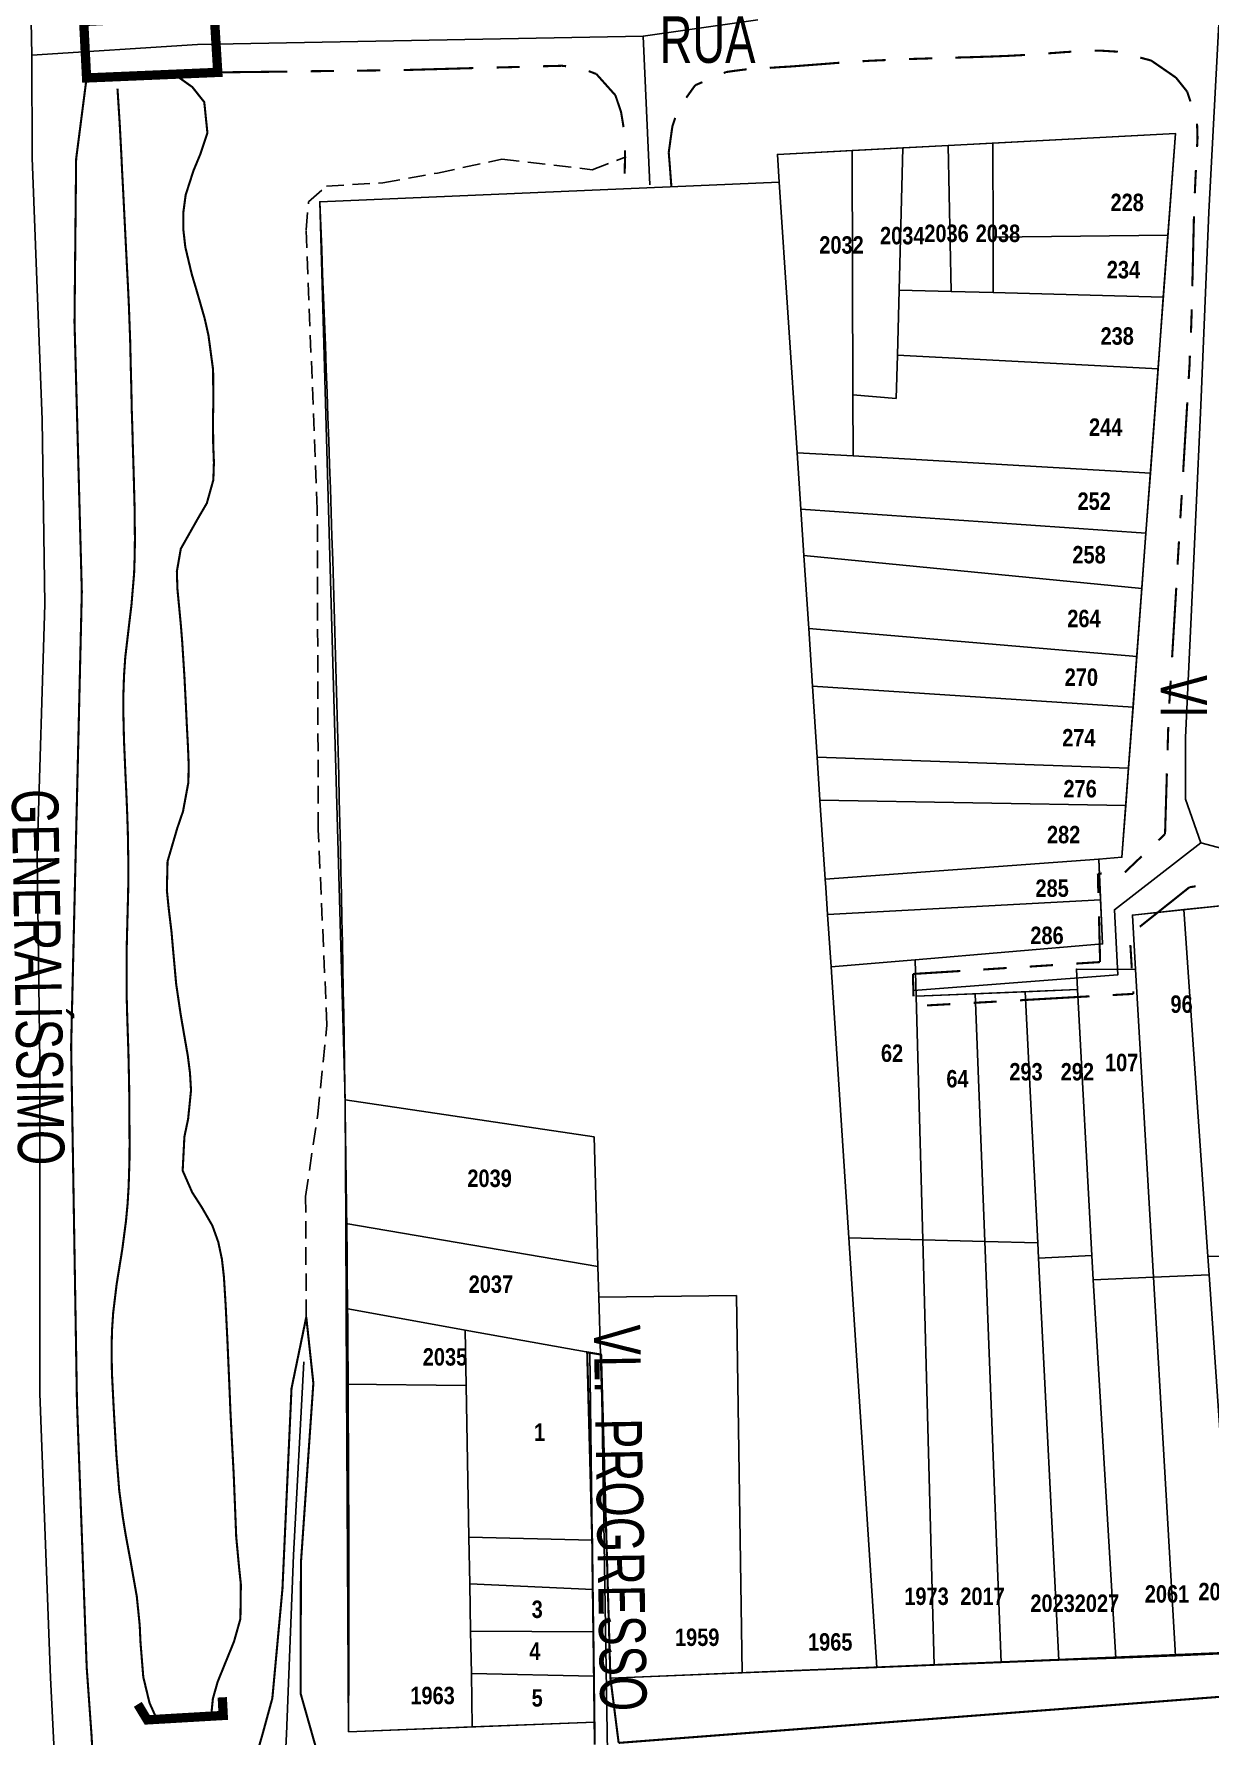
# Model space of a CAD drawing. Extents: x 201676 to 203188, y 4837754 to 4839005.
# Drawn here: x 201963.6 to 202064.8, y 4838251.5 to 4838398 of the extents above; entities that cross this region are included whole.
import ezdxf
from ezdxf.enums import TextEntityAlignment as Align

# ---------------------------------------------------------------- set-up
doc = ezdxf.new("R2010")
doc.units = 0
doc.header["$LTSCALE"] = 1.5
doc.header["$MEASUREMENT"] = 0
for name, pattern in [('PHANTOMX2', [5, 2.5, -0.5, 0.5, -0.5, 0.5, -0.5]), ('TRACO_15', [3, 2, -1]), ('TRACO_25', [8, 3, -1, 1, -1, 1, -1])]:
    doc.linetypes.add(name, pattern=pattern)
for name, color, linetype in [('CD-MALHA-LOTES', 40, 'CONTINUOUS'), ('HD-CURSO-PERENE', 170, 'CONTINUOUS'), ('RU-QUADRAS', 210, 'CONTINUOUS'), ('SV-CAMINHO-TRILHA', 1, 'TRACO_15'), ('SV-EIXO-RUA-N-PAV', 6, 'CONTINUOUS'), ('SV-PONTE-BUEIRO', 7, 'CONTINUOUS'), ('SV-RUA-NAO-PAV-S-GUIA-C-GUIA', 7, 'PHANTOMX2'), ('SV-RUA-PAVIM-S-GUIA-C-GUIA', 7, 'CONTINUOUS'), ('SV-TXT-RUA-N-PAV-S-GUIA-C-GUIA', 7, 'CONTINUOUS'), ('Th_NmrPort', 7, 'CONTINUOUS')]:
    doc.layers.add(name, color=color, linetype=linetype)
doc.styles.add('3588-12-2D_TXT$0$ARIAL', font='ARIAL.TTF')
doc.styles.add('ARIAL', font='ARIAL.TTF')
doc.styles.get("Standard").update_dxf_attribs({"font": 'swisscbo.ttf'})

msp = doc.modelspace()

# ---------------------------------------------------------------- linework, layer by layer
at = {"layer": 'CD-MALHA-LOTES', "linetype": 'Continuous'}
for p, q in [((202046.09, 4838388.62), (202061.8, 4838389.45)), ((202061.8, 4838389.45), (202061.16, 4838380.69)), ((202033.98, 4838387.98), (202027.55, 4838387.64)), ((202027.55, 4838387.64), (202027.7, 4838385.24)), ((202038.33, 4838388.21), (202033.98, 4838387.98)), ((202034.04, 4838366.96), (202033.98, 4838387.98)), ((202038.02, 4838375.97), (202038.33, 4838388.21)), ((202038.33, 4838388.21), (202042.23, 4838388.42)), ((202042.23, 4838388.42), (202046.09, 4838388.62)), ((202042.23, 4838388.42), (202042.5, 4838375.85)), ((202046.11, 4838380.53), (202046.09, 4838388.62)), ((202027.7, 4838385.24), (201988.15, 4838383.56)), ((202027.7, 4838385.24), (202029.24, 4838361.97)), ((201988.15, 4838383.56), (201990.33, 4838306.27)), ((202061.16, 4838380.69), (202046.11, 4838380.53)), ((202046.11, 4838375.75), (202046.11, 4838380.53)), ((202061.16, 4838380.69), (202060.76, 4838375.35)), ((202037.88, 4838370.35), (202038.02, 4838375.97)), ((202042.5, 4838375.85), (202038.02, 4838375.97)), ((202046.11, 4838375.75), (202042.5, 4838375.85)), ((202060.76, 4838375.35), (202046.11, 4838375.75)), ((202060.31, 4838369.18), (202060.76, 4838375.35)), ((202037.78, 4838366.64), (202037.88, 4838370.35)), ((202037.88, 4838370.35), (202060.31, 4838369.18)), ((202060.31, 4838369.18), (202059.65, 4838360.22)), ((202034.06, 4838361.69), (202034.04, 4838366.96)), ((202034.04, 4838366.96), (202037.78, 4838366.64)), ((202029.24, 4838361.97), (202034.06, 4838361.69)), ((202029.56, 4838357.12), (202029.24, 4838361.97)), ((202059.65, 4838360.22), (202034.06, 4838361.69)), ((202059.65, 4838360.22), (202059.26, 4838355.03)), ((202059.26, 4838355.03), (202029.56, 4838357.12)), ((202029.56, 4838357.12), (202029.83, 4838353.11)), ((202058.91, 4838350.29), (202059.26, 4838355.03)), ((202029.83, 4838353.11), (202058.91, 4838350.29)), ((202030.24, 4838346.85), (202029.83, 4838353.11)), ((202058.91, 4838350.29), (202058.48, 4838344.44)), ((202058.48, 4838344.44), (202030.24, 4838346.85)), ((202030.57, 4838341.87), (202030.24, 4838346.85)), ((202058.48, 4838344.44), (202058.16, 4838340.07)), ((202058.16, 4838340.07), (202030.57, 4838341.87)), ((202030.97, 4838335.76), (202030.57, 4838341.87)), ((202058.16, 4838340.07), (202057.77, 4838334.83)), ((202057.77, 4838334.83), (202030.97, 4838335.76)), ((202031.21, 4838332.06), (202030.97, 4838335.76)), ((202057.77, 4838334.83), (202057.53, 4838331.61)), ((202057.53, 4838331.61), (202031.21, 4838332.06)), ((202031.66, 4838325.26), (202031.21, 4838332.06)), ((202057.53, 4838331.61), (202057.2, 4838327.15)), ((202055.21, 4838327), (202031.66, 4838325.26)), ((202057.2, 4838327.15), (202055.21, 4838327)), ((202055.21, 4838327), (202055.36, 4838323.5)), ((202031.71, 4838324.56), (202031.66, 4838325.26)), ((202031.86, 4838322.22), (202031.71, 4838324.56)), ((202055.36, 4838323.5), (202031.86, 4838322.22)), ((202055.36, 4838323.5), (202055.53, 4838319.69)), ((202062.52, 4838322.64), (202067.39, 4838323.15)), ((202032.16, 4838317.71), (202031.86, 4838322.22)), ((202058.11, 4838322.18), (202062.52, 4838322.64)), ((202058.38, 4838317.48), (202058.11, 4838322.18)), ((202064.59, 4838292.78), (202062.52, 4838322.64)), ((202055.53, 4838319.69), (202039.41, 4838318.32)), ((202039.41, 4838318.32), (202032.16, 4838317.71)), ((202033.69, 4838294.4), (202032.16, 4838317.71)), ((202039.41, 4838318.32), (202039.49, 4838315.19)), ((202058.38, 4838317.48), (202053.29, 4838317.52)), ((202053.29, 4838317.52), (202053.38, 4838315.77)), ((202059.91, 4838291.01), (202058.38, 4838317.48)), ((202048.88, 4838315.58), (202053.38, 4838315.77)), ((202053.38, 4838315.77), (202054.62, 4838292.89)), ((202039.49, 4838315.19), (202044.57, 4838315.4)), ((202039.49, 4838315.19), (202040.06, 4838294.23)), ((202044.57, 4838315.4), (202048.88, 4838315.58)), ((202044.57, 4838315.4), (202045.4, 4838294.09)), ((202048.88, 4838315.58), (202049.96, 4838293.97)), ((201990.33, 4838306.27), (202011.76, 4838303.1)), ((201990.33, 4838306.01), (201990.33, 4838306.27)), ((201990.39, 4838295.63), (201990.33, 4838306.01)), ((202011.76, 4838303.1), (202012.1, 4838291.92)), ((202012.1, 4838291.92), (201990.39, 4838295.63)), ((201990.39, 4838295.63), (201990.43, 4838288.3)), ((202033.69, 4838294.4), (202040.06, 4838294.23)), ((202036.11, 4838257.42), (202033.69, 4838294.4)), ((202040.06, 4838294.23), (202041.04, 4838257.61)), ((202045.4, 4838294.09), (202040.06, 4838294.23)), ((202045.4, 4838294.09), (202046.8, 4838257.84)), ((202049.96, 4838293.97), (202045.4, 4838294.09)), ((202049.96, 4838293.97), (202050.03, 4838292.64)), ((202050.03, 4838292.64), (202054.62, 4838292.89)), ((202050.03, 4838292.64), (202051.77, 4838258.04)), ((202054.62, 4838292.89), (202054.74, 4838290.78)), ((202064.59, 4838292.78), (202069.35, 4838292.91)), ((202064.7, 4838291.22), (202064.59, 4838292.78)), ((202012.1, 4838291.92), (202012.18, 4838289.3)), ((202054.74, 4838290.78), (202059.91, 4838291.01)), ((202059.91, 4838291.01), (202064.7, 4838291.22)), ((202059.91, 4838291.01), (202061.8, 4838258.43)), ((202064.7, 4838291.22), (202066.96, 4838258.64)), ((202012.18, 4838289.3), (202024.01, 4838289.43)), ((202024.01, 4838289.43), (202024.5, 4838256.96)), ((202056.67, 4838258.23), (202054.74, 4838290.78)), ((201990.43, 4838288.3), (202000.66, 4838286.45)), ((201990.46, 4838281.81), (201990.43, 4838288.3)), ((202012.32, 4838284.35), (202012.18, 4838289.3)), ((202000.66, 4838286.45), (202000.75, 4838281.69)), ((202000.66, 4838286.45), (202011.39, 4838284.52)), ((202011.39, 4838284.52), (202011.6, 4838268.37)), ((202011.39, 4838284.52), (202012.32, 4838284.35)), ((202013.17, 4838256.51), (202012.32, 4838284.35)), ((202000.75, 4838281.69), (201990.46, 4838281.81)), ((201990.63, 4838251.89), (201990.46, 4838281.81)), ((202000.98, 4838268.62), (202000.75, 4838281.69)), ((202011.6, 4838268.37), (202000.98, 4838268.62)), ((202001.06, 4838264.61), (202000.98, 4838268.62)), ((202011.6, 4838268.37), (202011.65, 4838264.14)), ((202011.65, 4838264.14), (202001.06, 4838264.61)), ((202001.13, 4838260.54), (202001.06, 4838264.61)), ((202011.65, 4838264.14), (202011.7, 4838260.49)), ((202011.7, 4838260.49), (202001.13, 4838260.54)), ((202001.2, 4838256.9), (202001.13, 4838260.54)), ((202011.7, 4838260.49), (202011.75, 4838256.68)), ((202066.96, 4838258.64), (202061.8, 4838258.43)), ((202024.5, 4838256.96), (202036.11, 4838257.42)), ((202041.04, 4838257.61), (202036.11, 4838257.42)), ((202046.8, 4838257.84), (202041.04, 4838257.61)), ((202051.77, 4838258.04), (202046.8, 4838257.84)), ((202056.67, 4838258.23), (202051.77, 4838258.04)), ((202061.8, 4838258.43), (202056.67, 4838258.23)), ((202011.75, 4838256.68), (202001.2, 4838256.9)), ((202001.28, 4838252.3), (202001.2, 4838256.9)), ((202011.75, 4838256.68), (202011.8, 4838252.7)), ((202024.5, 4838256.96), (202013.17, 4838256.51)), ((202001.28, 4838252.3), (201990.63, 4838251.89)), ((202011.8, 4838252.7), (202001.28, 4838252.3))]:
    msp.add_line(p, q, dxfattribs=at)
at = {"layer": 'HD-CURSO-PERENE', "const_width": 0.18}
for points in [[(201974.13, 4838252.96), (201973.5, 4838254.36), (201972.96, 4838256.6), (201972.72, 4838259.58), (201972.65, 4838261.09), (201972.4, 4838263.54), (201971.88, 4838266.49), (201971.44, 4838268.86), (201971.2, 4838270.34), (201970.89, 4838272.65), (201970.65, 4838275.64), (201970.56, 4838277.14), (201970.41, 4838279.8), (201970.26, 4838282.79), (201970.23, 4838284.96), (201970.27, 4838286.46), (201970.37, 4838287.96), (201970.67, 4838290.43), (201970.91, 4838291.91), (201971.15, 4838293.39), (201971.47, 4838295.84), (201971.61, 4838297.33), (201971.7, 4838298.83), (201971.77, 4838301.04), (201971.78, 4838302.54), (201971.77, 4838304.04), (201971.76, 4838306.11), (201971.74, 4838307.61), (201971.68, 4838310.37), (201971.63, 4838311.87), (201971.58, 4838313.37), (201971.52, 4838315.58), (201971.52, 4838318.58), (201971.55, 4838320.08), (201971.62, 4838322.75), (201971.66, 4838324.25), (201971.68, 4838326.28), (201971.63, 4838329.28), (201971.58, 4838330.78), (201971.52, 4838332.28), (201971.43, 4838334.19), (201971.3, 4838337.19), (201971.24, 4838339.75), (201971.25, 4838341.25), (201971.3, 4838342.75), (201971.41, 4838344.37), (201971.76, 4838347.35), (201971.94, 4838348.84), (201972.17, 4838351.58), (201972.22, 4838353.08), (201972.24, 4838354.58), (201972.21, 4838357.31), (201972.13, 4838360.31), (201972.06, 4838362.57), (201972.02, 4838364.07), (201971.97, 4838365.57), (201971.93, 4838367.58), (201971.89, 4838369.08), (201971.83, 4838371.64), (201971.72, 4838374.64), (201971.65, 4838376.14), (201971.5, 4838379.05), (201971.35, 4838382.04), (201971.22, 4838384.65), (201971.14, 4838386.15), (201971.07, 4838387.64), (201970.93, 4838390.31), (201970.74, 4838393.3)], [(201978.8, 4838253.23), (201978.95, 4838254.73), (201979.36, 4838256.18), (201980.2, 4838258.25), (201980.77, 4838259.65), (201981.32, 4838261.6), (201981.36, 4838264.57), (201981.2, 4838266.08), (201980.96, 4838268.67), (201980.84, 4838271.66), (201980.74, 4838274.11), (201980.58, 4838277.1), (201980.46, 4838279.51), (201980.4, 4838281.01), (201980.27, 4838284), (201980.2, 4838285.61), (201980.05, 4838288.61), (201979.9, 4838291.05), (201979.73, 4838292.55), (201979.42, 4838294.02), (201978.91, 4838295.44), (201978, 4838297.02), (201977.17, 4838298.31), (201976.35, 4838300.18), (201976.5, 4838303.1), (201976.82, 4838304.63), (201977.07, 4838307.09), (201976.98, 4838308.59), (201976.79, 4838310.08), (201976.41, 4838312.26), (201976.16, 4838313.74), (201975.79, 4838316.25), (201975.52, 4838319.23), (201975.39, 4838320.73), (201975.14, 4838322.81), (201974.99, 4838324.32), (201975.05, 4838326.8), (201975.89, 4838329.67), (201976.38, 4838331.1), (201976.84, 4838333.58), (201976.87, 4838335.08), (201976.81, 4838336.59), (201976.7, 4838338.68), (201976.63, 4838340.18), (201976.5, 4838342.73), (201976.31, 4838345.7), (201976.19, 4838347.19), (201975.9, 4838350.22), (201975.85, 4838351.75), (201976.19, 4838353.7), (201977.67, 4838356.32), (201978.43, 4838357.62), (201978.99, 4838359.62), (201979.04, 4838361.13), (201978.98, 4838362.67), (201978.96, 4838364.8), (201978.99, 4838366.3), (201978.97, 4838369.1), (201978.57, 4838372.07), (201978.24, 4838373.54), (201977.56, 4838375.9), (201977.13, 4838377.34), (201976.58, 4838379.66), (201976.41, 4838381.15), (201976.41, 4838382.66), (201976.61, 4838384.16), (201977.28, 4838386.24), (201977.87, 4838387.66), (201978.48, 4838389.49), (201978.21, 4838392.14), (201977.18, 4838393.44), (201975.63, 4838394.54)]]:
    msp.add_lwpolyline(points, dxfattribs=at)
at = {"layer": 'RU-QUADRAS', "color": 6, "linetype": 'Continuous'}
msp.add_lwpolyline([(202111.46, 4838260.6), (202013.17, 4838256.51), (202012.32, 4838284.35), (202011.39, 4838284.52), (202011.8, 4838252.7), (201990.63, 4838251.89, 0.011341), (201988.15, 4838383.56), (202027.7, 4838385.24), (202027.55, 4838387.64), (202061.8, 4838389.45), (202057.2, 4838327.15), (202055.21, 4838327), (202055.53, 4838319.69), (202039.41, 4838318.32), (202039.49, 4838315.19), (202053.38, 4838315.77), (202053.29, 4838317.52), (202058.38, 4838317.48), (202058.11, 4838322.18), (202081.77, 4838324.65)], format="xyb", dxfattribs=at)
at = {"layer": 'SV-CAMINHO-TRILHA', "linetype": 'TRACO_15', "ltscale": 0.5}
msp.add_lwpolyline([(201986.99, 4838287.58), (201986.93, 4838297.96), (201987.98, 4838305.04), (201988.77, 4838312.71), (201988.02, 4838329.54), (201987.94, 4838357.11), (201986.97, 4838381.15), (201987.19, 4838383.57), (201988.73, 4838384.9), (201993.57, 4838385.2), (201998.28, 4838386.04), (202003.83, 4838387.23), (202011.59, 4838386.32), (202014.54, 4838387.43)], dxfattribs=at)
at = {"layer": 'SV-EIXO-RUA-N-PAV'}
for points in [[(201965.74, 4838241.1), (201964.97, 4838256.54), (201964.05, 4838281.01), (201964.05, 4838309.52), (201963.83, 4838327.36), (201964.49, 4838348.94), (201964.27, 4838364.79), (201963.39, 4838387.36), (201963.36, 4838396.18), (201963.17, 4838406.52), (201963.17, 4838430.63), (201962.29, 4838464.98), (201962.51, 4838484.25), (201962.29, 4838502.96), (201961.7, 4838518.24), (201965.39, 4838524.08)], [(202318.41, 4838395.71), (202300.83, 4838397.22), (202284.05, 4838399.56), (202271.53, 4838400.93), (202230.04, 4838398.31), (202170.65, 4838398.64), (202108.68, 4838400.35), (202065.6, 4838399.98), (202056.54, 4838400.35), (202028.67, 4838399.62), (202015.99, 4838397.81), (201977.62, 4838397.09), (201963.36, 4838396.18)], [(202065.6, 4838399.98), (202064.67, 4838382.66), (202064, 4838366.04), (202063.12, 4838347.21), (202062.67, 4838337.47), (202062.67, 4838332.15), (202064, 4838328.38), (202068.21, 4838327.28), (202077.96, 4838327.94), (202098.56, 4838329.27), (202126.91, 4838331.49), (202139.76, 4838332.15), (202151.5, 4838332.37), (202171.66, 4838331.71)], [(202015.99, 4838397.81), (202016.56, 4838385.01)], [(202064, 4838328.38), (202056.56, 4838322.63), (202056.84, 4838317.02), (202039.25, 4838315.68)], [(201986.79, 4838283.71), (201985.88, 4838267.09), (201985.28, 4838251.67), (201984.84, 4838242.63), (201983.77, 4838231.73), (201984.22, 4838220.09), (201986.79, 4838182.84), (201989.06, 4838157.38), (201989.36, 4838139.25), (201989.96, 4838115.45), (201990.72, 4838100.49), (201991.38, 4838091.97)], [(202013, 4838244.61), (202012.37, 4838284.35)]]:
    msp.add_lwpolyline(points, dxfattribs=at)
at = {"layer": 'SV-PONTE-BUEIRO', "const_width": 0.8}
msp.add_lwpolyline([(201979.07, 4838399.65), (201967.83, 4838399.08), (201968.08, 4838394.22), (201979.37, 4838394.7)], close=True, dxfattribs=at)
msp.add_lwpolyline([(201979.76, 4838254.85), (201979.84, 4838253.29), (201973.3, 4838252.91), (201972.49, 4838254.25)], dxfattribs=at)
at = {"layer": 'SV-RUA-NAO-PAV-S-GUIA-C-GUIA', "const_width": 0.18}
for points in [[(202047.36, 4838396.12), (202048.86, 4838396.2)], [(202050.86, 4838396.34), (202051.85, 4838396.41)], [(202051.85, 4838396.41), (202052.22, 4838396.44)], [(202052.22, 4838396.44), (202052.85, 4838396.48)], [(202054.85, 4838396.56), (202055.36, 4838396.57)], [(202055.36, 4838396.57), (202056.85, 4838396.48)], [(201979.37, 4838394.7), (201985.37, 4838394.77)], [(201987.37, 4838394.8), (201989.37, 4838394.82)], [(201991.37, 4838394.85), (201993.37, 4838394.87)], [(201995.37, 4838394.9), (202001.37, 4838395.07)], [(202003.37, 4838395.12), (202005.37, 4838395.17)], [(202007.36, 4838395.23), (202008.36, 4838395.25)], [(202008.36, 4838395.25), (202008.98, 4838395.27)], [(202008.98, 4838395.27), (202009.36, 4838395.23)], [(202011.3, 4838394.81), (202011.96, 4838394.56)], [(202023.12, 4838394.73), (202023.9, 4838394.84)], [(202023.9, 4838394.84), (202024.68, 4838394.94)], [(202024.68, 4838394.94), (202024.9, 4838394.96)], [(202026.89, 4838395.09), (202027.89, 4838395.16)], [(202027.89, 4838395.16), (202028.27, 4838395.18)], [(202028.27, 4838395.18), (202028.89, 4838395.22)], [(202028.89, 4838395.22), (202029.79, 4838395.29)], [(202029.79, 4838395.29), (202031.88, 4838395.45)], [(202031.88, 4838395.45), (202032.76, 4838395.52)], [(202032.76, 4838395.52), (202032.88, 4838395.52)], [(202034.87, 4838395.66), (202035.48, 4838395.7)], [(202035.48, 4838395.7), (202036.87, 4838395.76)], [(202038.87, 4838395.85), (202040.87, 4838395.91)], [(202042.86, 4838395.97), (202043.86, 4838396)], [(202043.86, 4838396), (202044.32, 4838396.01)], [(202044.32, 4838396.01), (202044.86, 4838396.03)], [(202044.86, 4838396.03), (202045.83, 4838396.06)], [(202045.83, 4838396.06), (202046.86, 4838396.1)], [(202046.86, 4838396.1), (202047.36, 4838396.12)], [(202058.78, 4838395.97), (202059.72, 4838395.72)], [(202059.72, 4838395.72), (202061.39, 4838394.57)], [(202011.96, 4838394.56), (202013.49, 4838392.85)], [(202019.7, 4838392.52), (202020.28, 4838393.33)], [(202020.28, 4838393.33), (202020.48, 4838393.6)], [(202020.48, 4838393.6), (202021.09, 4838393.86)], [(202022.93, 4838394.64), (202023.12, 4838394.73)], [(202061.39, 4838394.57), (202061.85, 4838394.25)], [(202061.85, 4838394.25), (202062.75, 4838393.13)], [(202013.49, 4838392.85), (202013.6, 4838392.73)], [(202013.6, 4838392.73), (202013.87, 4838391.93)], [(202013.87, 4838391.93), (202014.09, 4838391.28)], [(202062.75, 4838393.13), (202062.81, 4838393.06)], [(202062.81, 4838393.06), (202063.1, 4838392.2)], [(202014.09, 4838391.28), (202014.3, 4838389.99)], [(202018.51, 4838390.07), (202018.75, 4838390.78)], [(202018.19, 4838387.8), (202018.47, 4838389.82)], [(202018.47, 4838389.82), (202018.51, 4838390.07)], [(202063.67, 4838390.29), (202063.7, 4838389.29)], [(202063.71, 4838389.09), (202063.67, 4838388.29)], [(202063.7, 4838389.29), (202063.71, 4838389.09)], [(202014.43, 4838387.67), (202014.4, 4838385.99)], [(202014.42, 4838387.99), (202014.43, 4838387.67)], [(202018.27, 4838386.84), (202018.19, 4838387.8)], [(202018.42, 4838384.85), (202018.27, 4838386.84)], [(202063.57, 4838386.3), (202063.55, 4838385.94)], [(202063.52, 4838385.3), (202063.48, 4838384.41)], [(202063.55, 4838385.94), (202063.52, 4838385.3)], [(202063.48, 4838384.41), (202063.47, 4838384.3)], [(202063.4, 4838382.3), (202063.38, 4838381.4)], [(202063.38, 4838381.4), (202063.33, 4838379.3)], [(202063.33, 4838379.3), (202063.31, 4838378.41)], [(202063.31, 4838378.41), (202063.26, 4838376.3)], [(202063.21, 4838374.3), (202063.18, 4838373.3)], [(202063.18, 4838373.3), (202063.15, 4838372.46)], [(202063.15, 4838372.46), (202063.14, 4838372.3)], [(202063.05, 4838370.31), (202063.02, 4838369.48)], [(202062.99, 4838369.04), (202062.95, 4838368.31)], [(202063.01, 4838369.31), (202062.99, 4838369.04)], [(202063.02, 4838369.48), (202063.01, 4838369.31)], [(202062.83, 4838366.31), (202062.47, 4838360.32)], [(202062.35, 4838358.33), (202062.23, 4838356.33)], [(202062.11, 4838354.33), (202061.99, 4838352.34)], [(202061.88, 4838350.34), (202061.52, 4838344.35)], [(202061.4, 4838342.35), (202061.28, 4838340.36)], [(202061.19, 4838338.36), (202061.13, 4838336.36)], [(202061.07, 4838334.36), (202060.92, 4838329.36)], [(202060.91, 4838329.14), (202060.35, 4838328.61)], [(202060.92, 4838329.36), (202060.91, 4838329.14)], [(202058.9, 4838327.23), (202057.45, 4838325.85)], [(202055.46, 4838325.75), (202055.13, 4838325.74)], [(202055.13, 4838325.74), (202055.17, 4838324.07)], [(202062.66, 4838324.29), (202063.01, 4838324.57)], [(202063.01, 4838324.57), (202063.55, 4838324.65)], [(202058.74, 4838321.17), (202062.66, 4838324.29)], [(202055.23, 4838322.07), (202055.23, 4838321.89)], [(202055.23, 4838321.89), (202055.3, 4838319.07)], [(202055.3, 4838319.07), (202055.32, 4838318.13)], [(202058.05, 4838317.6), (202057.93, 4838319.6)], [(202039.29, 4838317.11), (202039.21, 4838317.1)], [(202043.29, 4838317.36), (202039.29, 4838317.11)], [(202047.28, 4838317.62), (202045.28, 4838317.49)], [(202051.27, 4838317.87), (202049.27, 4838317.74)], [(202055.32, 4838318.13), (202053.27, 4838318)], [(202039.21, 4838317.1), (202039.26, 4838315.18)], [(202040.43, 4838314.4), (202042.43, 4838314.51)], [(202044.43, 4838314.62), (202044.6, 4838314.63)], [(202044.6, 4838314.63), (202046.42, 4838314.73)], [(202048.42, 4838314.84), (202048.91, 4838314.87)], [(202048.91, 4838314.87), (202052.41, 4838315.07)], [(202052.41, 4838315.07), (202053.3, 4838315.12)], [(202053.3, 4838315.12), (202054.41, 4838315.18)], [(202056.41, 4838315.29), (202057.41, 4838315.35)], [(202057.41, 4838315.35), (202058.19, 4838315.39)], [(202058.19, 4838315.39), (202058.18, 4838315.61)]]:
    msp.add_lwpolyline(points, dxfattribs=at)
at = {"layer": 'SV-RUA-NAO-PAV-S-GUIA-C-GUIA', "linetype": 'TRACO_25', "const_width": 0.18, "flags": 128}
for points in [[(201968.08, 4838394.22), (201967.18, 4838387.25), (201967.04, 4838373.2), (201967.67, 4838350), (201966.75, 4838310.87), (201967.25, 4838280.29), (201968.09, 4838257.42), (201968.5, 4838251.66), (201968.74, 4838247.49)], [(201982.31, 4838248.52), (201983.19, 4838251.55), (201984.07, 4838254.77), (201984.94, 4838264.19), (201985.72, 4838281.44), (201986.99, 4838287.58)], [(201988.26, 4838248.97), (201986.5, 4838255.19), (201986.53, 4838266.43), (201987.6, 4838281.89), (201986.99, 4838287.58)], [(202011.82, 4838250.78), (202011.75, 4838256.69), (202011.7, 4838260.49), (202011.65, 4838264.14), (202011.6, 4838268.38), (202011.17, 4838284.55), (202012.37, 4838284.35), (202013.17, 4838256.51), (202013.88, 4838250.93)]]:
    msp.add_lwpolyline(points, dxfattribs=at)
at = {"layer": 'SV-RUA-PAVIM-S-GUIA-C-GUIA', "const_width": 0.18}
msp.add_lwpolyline([(202013.88, 4838250.93), (202089.37, 4838256.71)], dxfattribs=at)

# ---------------------------------------------------------------- texts
at = {"layer": 'SV-TXT-RUA-N-PAV-S-GUIA-C-GUIA', "style": 'ARIAL', "width": 0.7}
msp.add_text('RUA', height=4, dxfattribs=at).set_placement((202017.4, 4838395.52))
at = {"layer": 'SV-TXT-RUA-N-PAV-S-GUIA-C-GUIA', "width": 0.7}
for s, rotation, style, p in [('VI', 270, 'ARIAL', (202060.53, 4838342.83)), ('GENERALÍSSIMO', 271, 'ARIAL', (201961.63, 4838332.98)), ('VL.  PROGRESSO', 271, '3588-12-2D_TXT$0$ARIAL', (202011.73, 4838286.87))]:
    msp.add_text(s, height=4, rotation=rotation, dxfattribs=dict(at, style=style)).set_placement(p)
at = {"layer": 'Th_NmrPort', "color": 1}
for s, p in [('228', (202056.22, 4838383.51)), ('2032', (202031.15, 4838379.85)), ('2034', (202036.38, 4838380.65)), ('2036', (202040.19, 4838380.85)), ('2038', (202044.62, 4838380.85)), ('234', (202055.9, 4838377.72)), ('238', (202055.36, 4838372.01)), ('244', (202054.37, 4838364.17)), ('252', (202053.38, 4838357.8)), ('258', (202052.94, 4838353.19)), ('264', (202052.5, 4838347.7)), ('270', (202052.28, 4838342.65)), ('274', (202052.06, 4838337.44)), ('276', (202052.17, 4838333.05)), ('282', (202050.75, 4838329.1)), ('285', (202049.76, 4838324.49)), ('286', (202049.32, 4838320.43)), ('96', (202061.38, 4838314.51)), ('62', (202036.46, 4838310.29)), ('107', (202055.75, 4838309.49)), ('64', (202042.09, 4838308.09)), ('293', (202047.51, 4838308.69)), ('292', (202051.93, 4838308.69)), ('2039', (202000.86, 4838299.52)), ('2037', (202000.97, 4838290.41)), ('2035', (201997.02, 4838284.15)), ('1', (202006.59, 4838277.67)), ('2061', (202059.17, 4838263.75)), ('2063', (202063.79, 4838263.95)), ('3', (202006.39, 4838262.43)), ('1973', (202038.47, 4838263.55)), ('2017', (202043.29, 4838263.55)), ('2023', (202049.32, 4838262.95)), ('2027', (202053.14, 4838262.95)), ('1959', (202018.73, 4838260.02)), ('1965', (202030.18, 4838259.62)), ('4', (202006.19, 4838258.82)), ('1963', (201995.95, 4838255.01)), ('5', (202006.39, 4838254.8))]:
    msp.add_text(s, height=1.5, dxfattribs=at).set_placement(p, align=Align.MIDDLE_LEFT)

doc.saveas('drawing.dxf')
